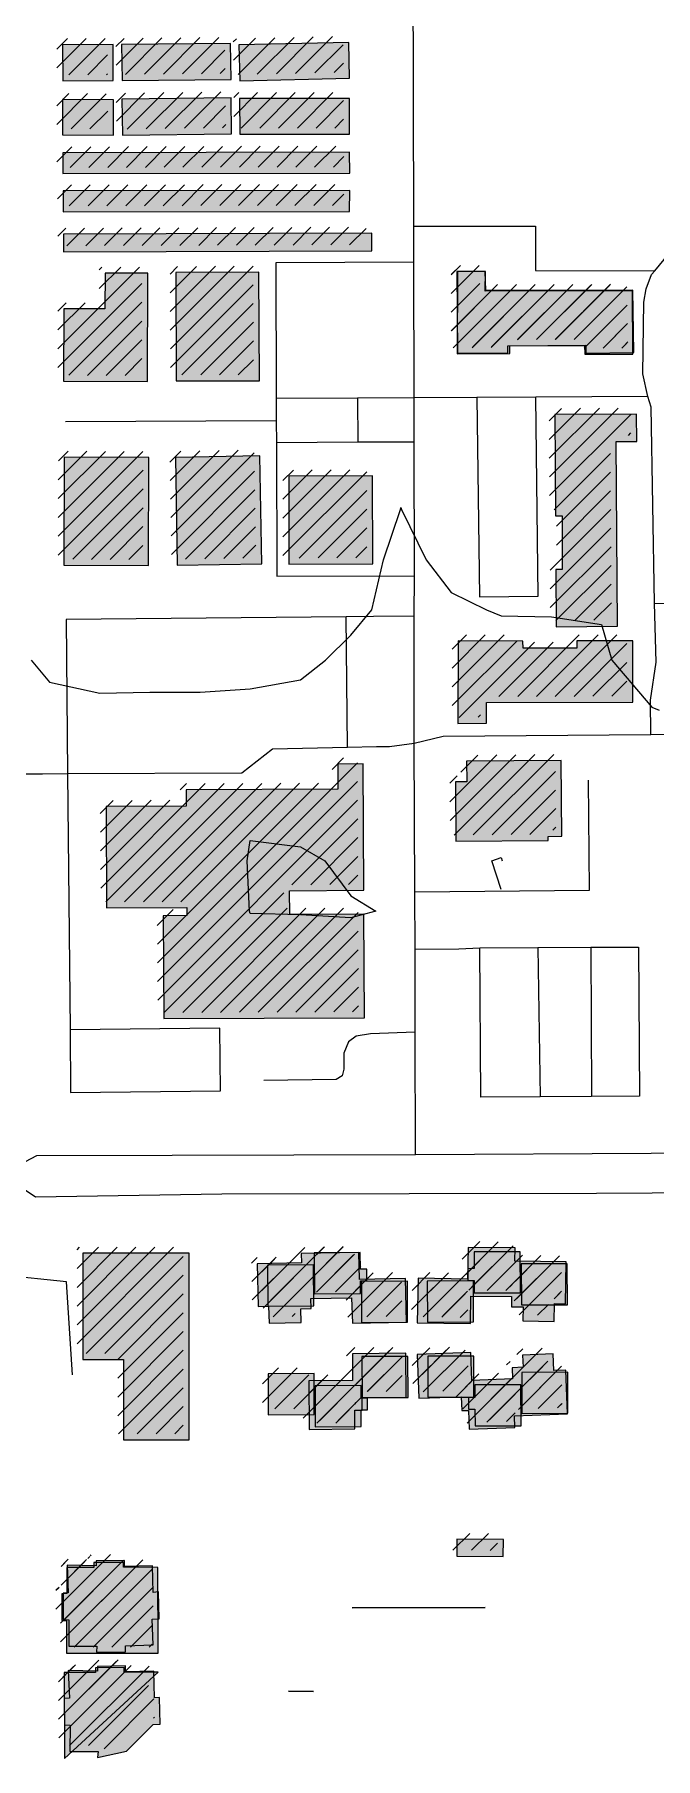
# Model space of a CAD drawing. Extents: x 6438959 to 7279357, y 1424492 to 2039161.
# Drawn here: x 6786737 to 6787479, y 1739770 to 1741830 of the extents above; entities that cross this region are included whole.
import ezdxf

# ---------------------------------------------------------------- set-up
doc = ezdxf.new("R2010")
doc.units = 21
for name, color, linetype in [('BUILDINGS', 9, 'Continuous'), ('CL_LOCAL', 4, 'Continuous'), ('CL_MAJOR', 2, 'Continuous'), ('CONTOUR_MAJOR', 92, 'Continuous')]:
    doc.layers.add(name, color=color, linetype=linetype)

msp = doc.modelspace()

# ---------------------------------------------------------------- hatches: boundary and pattern name
at = {"layer": 'BUILDINGS_HATCH'}
for points in [[(6786831, 1741818.4), (6786770.4, 1741818.3), (6786770.7, 1741775), (6786831.1, 1741775.5)], [(6786841.6, 1741775.5), (6786972, 1741776.6), (6786971.3, 1741819.9), (6786841, 1741818.5)], [(6787112.5, 1741821.1), (6786981.3, 1741818.2), (6786982.2, 1741775.2), (6787113.4, 1741778.1)], [(6786831.3, 1741752.5), (6786770.3, 1741752.7), (6786770.4, 1741710.5), (6786831.3, 1741710.3)], [(6786972.5, 1741711.8), (6786971.9, 1741754.8), (6786841.2, 1741753), (6786841.9, 1741710)], [(6787113.3, 1741754.1), (6786982.1, 1741753.8), (6786982.2, 1741711.5), (6787113.4, 1741711.5)], [(6787113.6, 1741690), (6786770.6, 1741689), (6786770.8, 1741664.3), (6787113.8, 1741664.9)], [(6787113.7, 1741644.1), (6786771.2, 1741643.5), (6786771.2, 1741618.4), (6787113.6, 1741619)], [(6787140.1, 1741593), (6786771.7, 1741591.8), (6786771.5, 1741570.7), (6787140, 1741571.9)], [(6786872.2, 1741545.3), (6786821.3, 1741545.2), (6786821, 1741502.6), (6786771.8, 1741502.6), (6786771.6, 1741415.9), (6786872.1, 1741415.7)], [(6787005.2, 1741546.4), (6786905.9, 1741545.9), (6786906.4, 1741416.3), (6787005.7, 1741416.4)], [(6787451.8, 1741523.9), (6787275.8, 1741523.5), (6787275.9, 1741547.2), (6787241.9, 1741547.2), (6787242.4, 1741449.7), (6787302.7, 1741449.8), (6787302.7, 1741458.5), (6787394.6, 1741458.6), (6787394.7, 1741448.4), (6787452.1, 1741448.5)], [(6787242, 1741448.7), (6787305.1, 1741449.3), (6787305, 1741458.3), (6787396.1, 1741459.1), (6787396.1, 1741449.7), (6787453.5, 1741450.3), (6787452.1, 1741524.7), (6787276.5, 1741524.4), (6787275.7, 1741547.1), (6787242.5, 1741547.2)], [(6787433.7, 1741123.2), (6787432.2, 1741343.8), (6787456.8, 1741344), (6787456.5, 1741376.8), (6787359, 1741376.3), (6787359.7, 1741255.1), (6787367.6, 1741255.2), (6787367.8, 1741191.1), (6787360.2, 1741191), (6787360.5, 1741122.6)], [(6786772, 1741196), (6786873.3, 1741195.8), (6786873.7, 1741324.7), (6786772.4, 1741325.3)], [(6787006.4, 1741326.8), (6786905.4, 1741324.9), (6786907.6, 1741196), (6787008.7, 1741197.6)], [(6787040.9, 1741197.5), (6787141.4, 1741197.6), (6787141.1, 1741302.8), (6787040.9, 1741302.7)], [(6787243.1, 1741006.9), (6787277.1, 1741007.2), (6787277.2, 1741031.9), (6787452, 1741032.3), (6787452, 1741105.8), (6787385.2, 1741105.7), (6787385.3, 1741096.9), (6787320.9, 1741097.1), (6787320.8, 1741105.5), (6787243.2, 1741105.6)], [(6787240.7, 1740866.3), (6787350.9, 1740867.2), (6787350.8, 1740872), (6787367.2, 1740872.1), (6787366.5, 1740962.8), (6787253.4, 1740961.8), (6787253.6, 1740937.1), (6787240.2, 1740937)], [(6787131.2, 1740655), (6787130.7, 1740779.1), (6787042, 1740778.8), (6787041.7, 1740806.8), (6787130.5, 1740807.5), (6787129.8, 1740958.6), (6787099.4, 1740958.4), (6787099.6, 1740928.5), (6786918, 1740927.8), (6786918.2, 1740908.1), (6786822.4, 1740907.7), (6786823.1, 1740786.4), (6786918.9, 1740786.9), (6786919, 1740777.4), (6786890.5, 1740777.2), (6786891.3, 1740654.1)], [(6786843.3, 1740246.6), (6786843.3, 1740150.5), (6786921.8, 1740150.7), (6786921.7, 1740373.6), (6786794.8, 1740373.6), (6786794.7, 1740246.6)], [(6787180.3, 1740343.7), (6787125.5, 1740342.5), (6787124.7, 1740374.5), (6787055.6, 1740373.2), (6787055.9, 1740362.3), (6787003.2, 1740361.2), (6787004.2, 1740310.2), (6787016.8, 1740310.3), (6787017.3, 1740290.3), (6787055.7, 1740290.9), (6787055.2, 1740307.3), (6787067.8, 1740307.8), (6787067.4, 1740319.8), (6787116, 1740320.6), (6787116.9, 1740290), (6787181.6, 1740291.3)], [(6787071.7, 1740325.2), (6787126.7, 1740325.5), (6787126.6, 1740340.6), (6787134.1, 1740340.6), (6787134, 1740354.6), (6787126.5, 1740354.6), (6787126.4, 1740374.5), (6787071.4, 1740374.2)], [(6787194.5, 1740290.6), (6787258.1, 1740289.7), (6787258.7, 1740322.5), (6787307.3, 1740321.8), (6787307.1, 1740309.8), (6787320.9, 1740309.5), (6787320.7, 1740293.1), (6787358, 1740292.3), (6787358.4, 1740313.5), (6787371.5, 1740313.2), (6787372.6, 1740363.5), (6787311.1, 1740364.4), (6787311.5, 1740380.1), (6787255.3, 1740380.7), (6787254.7, 1740342.8), (6787195.5, 1740343.8)], [(6787255.1, 1740341.2), (6787262.6, 1740341.3), (6787262.7, 1740326.2), (6787317.7, 1740326.5), (6787317.5, 1740375.5), (6787262.4, 1740375.2), (6787262.6, 1740355.3), (6787255.1, 1740355.2)], [(6787015.7, 1740310.4), (6787070.7, 1740310.7), (6787070.4, 1740359.7), (6787015.4, 1740359.4)], [(6787318.9, 1740312), (6787373.9, 1740312.2), (6787373.6, 1740361.2), (6787318.6, 1740360.9)], [(6787127.9, 1740291), (6787182.9, 1740291.4), (6787182.7, 1740340.3), (6787127.7, 1740340)], [(6787206.8, 1740291.5), (6787261.8, 1740291.8), (6787261.6, 1740340.8), (6787206.5, 1740340.5)], [(6787065.2, 1740163.2), (6787120, 1740163.7), (6787119.8, 1740186.2), (6787128.6, 1740186.3), (6787128.5, 1740201.2), (6787181.2, 1740201.7), (6787180.7, 1740254.1), (6787116.9, 1740253.6), (6787117.2, 1740221.5), (6787064.7, 1740221.1)], [(6787128.5, 1740201.1), (6787183.4, 1740201.4), (6787183.2, 1740250.4), (6787128.2, 1740250.1)], [(6787374.1, 1740181.8), (6787372.2, 1740233.8), (6787357.9, 1740233.4), (6787357.1, 1740253.4), (6787320.2, 1740252), (6787320.9, 1740237.4), (6787308, 1740236.9), (6787308.4, 1740223.5), (6787259.8, 1740221.6), (6787258.4, 1740255.1), (6787194.5, 1740252.8), (6787196.4, 1740200.3), (6787247.1, 1740202.2), (6787247.8, 1740185.8), (6787255.7, 1740185.9), (6787256.5, 1740163.3), (6787311.2, 1740165.6), (6787310.8, 1740179.4)], [(6787207.3, 1740201.5), (6787262.3, 1740201.8), (6787262, 1740250.8), (6787207, 1740250.5)], [(6787016.4, 1740180.5), (6787071.4, 1740180.8), (6787071.1, 1740229.8), (6787016.1, 1740229.5)], [(6787319.5, 1740182.1), (6787374.5, 1740182.4), (6787374.3, 1740231.4), (6787319.3, 1740231.1)], [(6787072.6, 1740166.3), (6787127.6, 1740166.6), (6787127.5, 1740186.6), (6787135, 1740186.6), (6787134.9, 1740200.6), (6787127.4, 1740200.5), (6787127.3, 1740215.6), (6787072.3, 1740215.3)], [(6787255.9, 1740187.3), (6787263.4, 1740187.3), (6787263.5, 1740167.4), (6787318.5, 1740167.6), (6787318.3, 1740216.6), (6787263.3, 1740216.4), (6787263.4, 1740201.3), (6787255.9, 1740201.2)], [(6787241.6, 1740011.7), (6787297.3, 1740011.1), (6787297.4, 1740031.5), (6787241.8, 1740031.8)], [(6786775, 1739895.7), (6786884.6, 1739895.6), (6786884.3, 1739998.2), (6786843.3, 1739998.3), (6786843.3, 1740004.1), (6786807.6, 1740004.2), (6786807.6, 1739998), (6786775.7, 1739998.1), (6786775.6, 1739966.8), (6786769.5, 1739966.7), (6786769.5, 1739934.7), (6786775, 1739934.7)], [(6786771.3, 1739935.8), (6786778.1, 1739935.4), (6786777.8, 1739903.9), (6786811.5, 1739904.2), (6786811, 1739897), (6786845.8, 1739897.2), (6786845.7, 1739904.4), (6786878.9, 1739905.7), (6786877.6, 1739936.2), (6786885.9, 1739936.8), (6786885.1, 1739968.8), (6786878.9, 1739968.2), (6786878.1, 1740000.2), (6786844.4, 1739999.4), (6786844.4, 1740006.6), (6786810.7, 1740005.9), (6786810.7, 1740000.2), (6786776, 1740000.9), (6786777.3, 1739967.9), (6786771.1, 1739967.3)], [(6786772.9, 1739769.7), (6786884.8, 1739873), (6786844.1, 1739873), (6786844, 1739878.5), (6786809.8, 1739878.2), (6786809.8, 1739872.7), (6786772.3, 1739872.4)], [(6786772.6, 1739809.9), (6786779.4, 1739809.5), (6786779.1, 1739778), (6786812.8, 1739778.2), (6786812.3, 1739771), (6786847, 1739778.5), (6786878.9, 1739810.3), (6786887.2, 1739810.8), (6786886.4, 1739842.8), (6786880.2, 1739842.3), (6786879.4, 1739874.3), (6786845.7, 1739873.5), (6786845.7, 1739880.7), (6786812, 1739879.9), (6786812, 1739874.2), (6786777.3, 1739875), (6786778.6, 1739842), (6786772.4, 1739841.4)]]:
    msp.add_hatch(color=251, dxfattribs=at).paths.add_polyline_path(points)
at = {"layer": 'BUILDINGS_SHADOW'}
h = msp.add_hatch(dxfattribs=at)
h.set_pattern_fill('ANSI31', scale=5)
h.paths.add_polyline_path([(6786834.7, 1741782.7), (6786965, 1741783.8), (6786964.4, 1741827.1), (6786834, 1741825.7)])
h = msp.add_hatch(dxfattribs=at)
h.set_pattern_fill('ANSI31', scale=5)
h.paths.add_polyline_path([(6787105.6, 1741828.3), (6786974.3, 1741825.4), (6786975.3, 1741782.4), (6787106.5, 1741785.3)])
h = msp.add_hatch(dxfattribs=at)
h.set_pattern_fill('ANSI31', scale=5)
h.paths.add_polyline_path([(6786824.1, 1741825.6), (6786763.4, 1741825.5), (6786763.8, 1741782.2), (6786824.1, 1741782.6)])
h = msp.add_hatch(dxfattribs=at)
h.set_pattern_fill('ANSI31', scale=5)
h.paths.add_polyline_path([(6786824.3, 1741759.7), (6786763.4, 1741759.9), (6786763.5, 1741717.7), (6786824.4, 1741717.5)])
h = msp.add_hatch(dxfattribs=at)
h.set_pattern_fill('ANSI31', scale=5)
h.paths.add_polyline_path([(6786965.6, 1741719), (6786964.9, 1741762), (6786834.3, 1741760.2), (6786834.9, 1741717.2)])
h = msp.add_hatch(dxfattribs=at)
h.set_pattern_fill('ANSI31', scale=5)
h.paths.add_polyline_path([(6787106.4, 1741761.3), (6786975.2, 1741761), (6786975.2, 1741718.7), (6787106.5, 1741718.7)])
h = msp.add_hatch(dxfattribs=at)
h.set_pattern_fill('ANSI31', scale=5)
h.paths.add_polyline_path([(6787106.6, 1741697.2), (6786763.6, 1741696.2), (6786763.8, 1741671.5), (6787106.8, 1741672.1)])
h = msp.add_hatch(dxfattribs=at)
h.set_pattern_fill('ANSI31', scale=5)
h.paths.add_polyline_path([(6787106.7, 1741651.3), (6786764.3, 1741650.7), (6786764.2, 1741625.6), (6787106.6, 1741626.2)])
h = msp.add_hatch(dxfattribs=at)
h.set_pattern_fill('ANSI31', scale=5)
h.paths.add_polyline_path([(6787133.2, 1741600.2), (6786764.7, 1741599), (6786764.6, 1741577.9), (6787133.1, 1741579.1)])
h = msp.add_hatch(dxfattribs=at)
h.set_pattern_fill('ANSI31', scale=5)
h.paths.add_polyline_path([(6786865.3, 1741552.5), (6786814.3, 1741552.4), (6786814.1, 1741509.8), (6786764.9, 1741509.8), (6786764.7, 1741423.1), (6786865.2, 1741422.9)])
h = msp.add_hatch(dxfattribs=at)
h.set_pattern_fill('ANSI31', scale=5)
h.paths.add_polyline_path([(6786998.3, 1741553.6), (6786899, 1741553.1), (6786899.4, 1741423.5), (6786998.7, 1741423.6)])
h = msp.add_hatch(dxfattribs=at)
h.set_pattern_fill('ANSI31', scale=5)
h.paths.add_polyline_path([(6787444.9, 1741531), (6787268.8, 1741530.7), (6787268.9, 1741554.4), (6787234.9, 1741554.4), (6787235.4, 1741456.9), (6787295.8, 1741457), (6787295.7, 1741465.7), (6787387.7, 1741465.8), (6787387.8, 1741455.6), (6787445.2, 1741455.7)])
h = msp.add_hatch(dxfattribs=at)
h.set_pattern_fill('ANSI31', scale=5)
h.paths.add_polyline_path([(6787235.1, 1741455.9), (6787298.2, 1741456.5), (6787298.1, 1741465.5), (6787389.1, 1741466.3), (6787389.2, 1741456.9), (6787446.5, 1741457.5), (6787445.1, 1741531.9), (6787269.5, 1741531.6), (6787268.7, 1741554.3), (6787235.6, 1741554.4)])
h = msp.add_hatch(dxfattribs=at)
h.set_pattern_fill('ANSI31', scale=5)
h.paths.add_polyline_path([(6787426.8, 1741130.4), (6787425.2, 1741351), (6787449.9, 1741351.2), (6787449.6, 1741384), (6787352, 1741383.5), (6787352.7, 1741262.3), (6787360.7, 1741262.4), (6787360.9, 1741198.3), (6787353.3, 1741198.2), (6787353.5, 1741129.8)])
h = msp.add_hatch(dxfattribs=at)
h.set_pattern_fill('ANSI31', scale=5)
h.paths.add_polyline_path([(6786765, 1741203.2), (6786866.4, 1741202.9), (6786866.8, 1741331.9), (6786765.4, 1741332.5)])
h = msp.add_hatch(dxfattribs=at)
h.set_pattern_fill('ANSI31', scale=5)
h.paths.add_polyline_path([(6786999.5, 1741334), (6786898.4, 1741332.1), (6786900.7, 1741203.2), (6787001.7, 1741204.8)])
h = msp.add_hatch(dxfattribs=at)
h.set_pattern_fill('ANSI31', scale=5)
h.paths.add_polyline_path([(6787033.9, 1741204.7), (6787134.4, 1741204.8), (6787134.1, 1741310), (6787033.9, 1741309.9)])
h = msp.add_hatch(dxfattribs=at)
h.set_pattern_fill('ANSI31', scale=5)
h.paths.add_polyline_path([(6787236.2, 1741014.1), (6787270.1, 1741014.4), (6787270.2, 1741039.1), (6787445.1, 1741039.5), (6787445.1, 1741113), (6787378.3, 1741112.8), (6787378.4, 1741104.1), (6787313.9, 1741104.3), (6787313.8, 1741112.7), (6787236.2, 1741112.8)])
h = msp.add_hatch(dxfattribs=at)
h.set_pattern_fill('ANSI31', scale=5)
h.paths.add_polyline_path([(6787124.2, 1740662.2), (6787123.8, 1740786.3), (6787035, 1740786), (6787034.8, 1740814), (6787123.6, 1740814.7), (6787122.9, 1740965.8), (6787092.4, 1740965.6), (6787092.7, 1740935.7), (6786911.1, 1740935), (6786911.2, 1740915.3), (6786815.4, 1740914.9), (6786816.2, 1740793.6), (6786911.9, 1740794), (6786912, 1740784.6), (6786883.6, 1740784.3), (6786884.3, 1740661.3)])
h = msp.add_hatch(dxfattribs=at)
h.set_pattern_fill('ANSI31', scale=5)
h.paths.add_polyline_path([(6787233.8, 1740873.5), (6787343.9, 1740874.4), (6787343.9, 1740879.2), (6787360.3, 1740879.3), (6787359.5, 1740970), (6787246.5, 1740969), (6787246.7, 1740944.3), (6787233.2, 1740944.2)])
h = msp.add_hatch(dxfattribs=at)
h.set_pattern_fill('ANSI31', scale=5)
h.paths.add_polyline_path([(6787187.6, 1740297.8), (6787251.1, 1740296.9), (6787251.7, 1740329.7), (6787300.4, 1740329), (6787300.2, 1740317), (6787314, 1740316.7), (6787313.8, 1740300.3), (6787351, 1740299.5), (6787351.4, 1740320.7), (6787364.6, 1740320.4), (6787365.7, 1740370.7), (6787304.1, 1740371.6), (6787304.6, 1740387.3), (6787248.3, 1740387.9), (6787247.8, 1740350), (6787188.6, 1740351)])
h = msp.add_hatch(dxfattribs=at)
h.set_pattern_fill('ANSI31', scale=5)
h.paths.add_polyline_path([(6786836.4, 1740253.8), (6786836.3, 1740157.7), (6786914.8, 1740157.9), (6786914.7, 1740380.8), (6786787.9, 1740380.8), (6786787.8, 1740253.8)])
h = msp.add_hatch(dxfattribs=at)
h.set_pattern_fill('ANSI31', scale=5)
h.paths.add_polyline_path([(6787173.4, 1740350.9), (6787118.6, 1740349.7), (6787117.7, 1740381.7), (6787048.6, 1740380.4), (6787049, 1740369.5), (6786996.3, 1740368.3), (6786997.3, 1740317.4), (6787009.9, 1740317.5), (6787010.3, 1740297.5), (6787048.7, 1740298.1), (6787048.3, 1740314.5), (6787060.9, 1740315), (6787060.5, 1740327), (6787109.1, 1740327.8), (6787109.9, 1740297.2), (6787174.7, 1740298.4)])
h = msp.add_hatch(dxfattribs=at)
h.set_pattern_fill('ANSI31', scale=5)
h.paths.add_polyline_path([(6787008.7, 1740317.5), (6787063.7, 1740317.9), (6787063.4, 1740366.9), (6787008.4, 1740366.6)])
h = msp.add_hatch(dxfattribs=at)
h.set_pattern_fill('ANSI31', scale=5)
h.paths.add_polyline_path([(6787064.7, 1740332.4), (6787119.7, 1740332.7), (6787119.6, 1740347.8), (6787127.1, 1740347.8), (6787127, 1740361.8), (6787119.5, 1740361.8), (6787119.4, 1740381.7), (6787064.4, 1740381.4)])
h = msp.add_hatch(dxfattribs=at)
h.set_pattern_fill('ANSI31', scale=5)
h.paths.add_polyline_path([(6787248.2, 1740348.4), (6787255.7, 1740348.5), (6787255.8, 1740333.4), (6787310.8, 1740333.7), (6787310.5, 1740382.7), (6787255.5, 1740382.4), (6787255.6, 1740362.5), (6787248.1, 1740362.4)])
h = msp.add_hatch(dxfattribs=at)
h.set_pattern_fill('ANSI31', scale=5)
h.paths.add_polyline_path([(6787311.9, 1740319.2), (6787366.9, 1740319.4), (6787366.7, 1740368.4), (6787311.7, 1740368.1)])
h = msp.add_hatch(dxfattribs=at)
h.set_pattern_fill('ANSI31', scale=5)
h.paths.add_polyline_path([(6787121, 1740298.2), (6787176, 1740298.6), (6787175.7, 1740347.5), (6787120.7, 1740347.2)])
h = msp.add_hatch(dxfattribs=at)
h.set_pattern_fill('ANSI31', scale=5)
h.paths.add_polyline_path([(6787199.8, 1740298.7), (6787254.8, 1740299), (6787254.6, 1740348), (6787199.6, 1740347.7)])
h = msp.add_hatch(dxfattribs=at)
h.set_pattern_fill('ANSI31', scale=5)
h.paths.add_polyline_path([(6787058.3, 1740170.4), (6787113, 1740170.9), (6787112.8, 1740193.4), (6787121.6, 1740193.5), (6787121.5, 1740208.4), (6787174.2, 1740208.9), (6787173.8, 1740261.3), (6787109.9, 1740260.8), (6787110.2, 1740228.7), (6787057.8, 1740228.3)])
h = msp.add_hatch(dxfattribs=at)
h.set_pattern_fill('ANSI31', scale=5)
h.paths.add_polyline_path([(6787367.2, 1740189), (6787365.3, 1740241), (6787350.9, 1740240.5), (6787350.2, 1740260.6), (6787313.3, 1740259.2), (6787314, 1740244.6), (6787301.1, 1740244.1), (6787301.5, 1740230.7), (6787252.9, 1740228.8), (6787251.4, 1740262.3), (6787187.6, 1740260), (6787189.5, 1740207.5), (6787240.1, 1740209.4), (6787240.9, 1740193), (6787248.8, 1740193.1), (6787249.5, 1740170.5), (6787304.3, 1740172.8), (6787303.9, 1740186.6)])
h = msp.add_hatch(dxfattribs=at)
h.set_pattern_fill('ANSI31', scale=5)
h.paths.add_polyline_path([(6787121.5, 1740208.3), (6787176.5, 1740208.6), (6787176.2, 1740257.6), (6787121.2, 1740257.3)])
h = msp.add_hatch(dxfattribs=at)
h.set_pattern_fill('ANSI31', scale=5)
h.paths.add_polyline_path([(6787200.3, 1740208.7), (6787255.3, 1740209), (6787255.1, 1740258), (6787200.1, 1740257.7)])
h = msp.add_hatch(dxfattribs=at)
h.set_pattern_fill('ANSI31', scale=5)
h.paths.add_polyline_path([(6787009.4, 1740187.7), (6787064.4, 1740188), (6787064.2, 1740237), (6787009.2, 1740236.7)])
h = msp.add_hatch(dxfattribs=at)
h.set_pattern_fill('ANSI31', scale=5)
h.paths.add_polyline_path([(6787065.6, 1740173.5), (6787120.6, 1740173.8), (6787120.5, 1740193.8), (6787128, 1740193.8), (6787127.9, 1740207.8), (6787120.4, 1740207.7), (6787120.3, 1740222.8), (6787065.3, 1740222.5)])
h = msp.add_hatch(dxfattribs=at)
h.set_pattern_fill('ANSI31', scale=5)
h.paths.add_polyline_path([(6787249, 1740194.4), (6787256.5, 1740194.5), (6787256.6, 1740174.6), (6787311.6, 1740174.8), (6787311.3, 1740223.8), (6787256.3, 1740223.6), (6787256.4, 1740208.5), (6787248.9, 1740208.4)])
h = msp.add_hatch(dxfattribs=at)
h.set_pattern_fill('ANSI31', scale=5)
h.paths.add_polyline_path([(6787312.6, 1740189.3), (6787367.6, 1740189.6), (6787367.4, 1740238.6), (6787312.3, 1740238.3)])
h = msp.add_hatch(dxfattribs=at)
h.set_pattern_fill('ANSI31', scale=5)
h.paths.add_polyline_path([(6787234.7, 1740018.9), (6787290.3, 1740018.3), (6787290.5, 1740038.7), (6787234.8, 1740039)])
h = msp.add_hatch(dxfattribs=at)
h.set_pattern_fill('ANSI31', scale=5)
h.paths.add_polyline_path([(6786764.4, 1739943), (6786771.1, 1739942.6), (6786770.9, 1739911.1), (6786804.6, 1739911.4), (6786804.1, 1739904.2), (6786838.8, 1739904.4), (6786838.8, 1739911.6), (6786872, 1739912.9), (6786870.6, 1739943.4), (6786878.9, 1739944), (6786878.2, 1739976), (6786871.9, 1739975.4), (6786871.2, 1740007.4), (6786837.5, 1740006.6), (6786837.4, 1740013.8), (6786803.7, 1740013.1), (6786803.8, 1740007.4), (6786769.1, 1740008.1), (6786770.4, 1739975.1), (6786764.1, 1739974.5)])
h = msp.add_hatch(dxfattribs=at)
h.set_pattern_fill('ANSI31', scale=5)
h.paths.add_polyline_path([(6786768.1, 1739902.9), (6786877.7, 1739902.8), (6786877.4, 1740005.4), (6786836.4, 1740005.5), (6786836.3, 1740011.3), (6786800.6, 1740011.4), (6786800.7, 1740005.2), (6786768.7, 1740005.3), (6786768.7, 1739974), (6786762.5, 1739973.9), (6786762.5, 1739941.9), (6786768.1, 1739941.9)])
h = msp.add_hatch(dxfattribs=at)
h.set_pattern_fill('ANSI31', scale=5)
h.paths.add_polyline_path([(6786765.7, 1739817.1), (6786772.4, 1739816.6), (6786772.2, 1739785.1), (6786805.9, 1739785.4), (6786805.4, 1739778.2), (6786840.1, 1739785.7), (6786871.9, 1739817.5), (6786880.2, 1739818), (6786879.5, 1739850), (6786873.2, 1739849.5), (6786872.5, 1739881.5), (6786838.8, 1739880.7), (6786838.7, 1739887.9), (6786805, 1739887.1), (6786805.1, 1739881.4), (6786770.3, 1739882.2), (6786771.6, 1739849.2), (6786765.4, 1739848.6)])
h = msp.add_hatch(dxfattribs=at)
h.set_pattern_fill('ANSI31', scale=5)
h.paths.add_polyline_path([(6786765.9, 1739776.9), (6786877.8, 1739880.2), (6786837.1, 1739880.2), (6786837.1, 1739885.7), (6786802.8, 1739885.4), (6786802.9, 1739879.9), (6786765.4, 1739879.6)])

# ---------------------------------------------------------------- linework, layer by layer
at = {"layer": 'BUILDINGS'}
for points in [[(6786831, 1741818.4), (6786770.4, 1741818.3), (6786770.7, 1741775), (6786831.1, 1741775.5), (6786831, 1741818.4)], [(6786841.6, 1741775.5), (6786972, 1741776.6), (6786971.3, 1741819.9), (6786841, 1741818.5), (6786841.6, 1741775.5)], [(6787112.5, 1741821.1), (6786981.3, 1741818.2), (6786982.2, 1741775.2), (6787113.4, 1741778.1), (6787112.5, 1741821.1)], [(6786831.3, 1741752.5), (6786770.3, 1741752.7), (6786770.4, 1741710.5), (6786831.3, 1741710.3), (6786831.3, 1741752.5)], [(6786972.5, 1741711.8), (6786971.9, 1741754.8), (6786841.2, 1741753), (6786841.9, 1741710), (6786972.5, 1741711.8)], [(6787113.3, 1741754.1), (6786982.1, 1741753.8), (6786982.2, 1741711.5), (6787113.4, 1741711.5), (6787113.3, 1741754.1)], [(6787113.6, 1741690), (6786770.6, 1741689), (6786770.8, 1741664.3), (6787113.8, 1741664.9), (6787113.6, 1741690)], [(6787113.7, 1741644.1), (6786771.2, 1741643.5), (6786771.2, 1741618.4), (6787113.6, 1741619), (6787113.7, 1741644.1)], [(6787140.1, 1741593), (6786771.7, 1741591.8), (6786771.5, 1741570.7), (6787140, 1741571.9), (6787140.1, 1741593)], [(6786872.2, 1741545.3), (6786821.3, 1741545.2), (6786821, 1741502.6), (6786771.8, 1741502.6), (6786771.6, 1741415.9), (6786872.1, 1741415.7), (6786872.2, 1741545.3)], [(6787005.2, 1741546.4), (6786905.9, 1741545.9), (6786906.4, 1741416.3), (6787005.7, 1741416.4), (6787005.2, 1741546.4)], [(6787451.8, 1741523.9), (6787275.8, 1741523.5), (6787275.9, 1741547.2), (6787241.9, 1741547.2), (6787242.4, 1741449.7), (6787302.7, 1741449.8), (6787302.7, 1741458.5), (6787394.6, 1741458.6), (6787394.7, 1741448.4), (6787452.1, 1741448.5), (6787451.8, 1741523.9)], [(6787242, 1741448.7), (6787305.1, 1741449.3), (6787305, 1741458.3), (6787396.1, 1741459.1), (6787396.1, 1741449.7), (6787453.5, 1741450.3), (6787452.1, 1741524.7), (6787276.5, 1741524.4), (6787275.7, 1741547.1), (6787242.5, 1741547.2), (6787242, 1741448.7)], [(6787433.7, 1741123.2), (6787432.2, 1741343.8), (6787456.8, 1741344), (6787456.5, 1741376.8), (6787359, 1741376.3), (6787359.7, 1741255.1), (6787367.6, 1741255.2), (6787367.8, 1741191.1), (6787360.2, 1741191), (6787360.5, 1741122.6), (6787433.7, 1741123.2)], [(6786772, 1741196), (6786873.3, 1741195.8), (6786873.7, 1741324.7), (6786772.4, 1741325.3), (6786772, 1741196)], [(6787006.4, 1741326.8), (6786905.4, 1741324.9), (6786907.6, 1741196), (6787008.7, 1741197.6), (6787006.4, 1741326.8)], [(6787040.9, 1741197.5), (6787141.4, 1741197.6), (6787141.1, 1741302.8), (6787040.9, 1741302.7), (6787040.9, 1741197.5)], [(6787243.1, 1741006.9), (6787277.1, 1741007.2), (6787277.2, 1741031.9), (6787452, 1741032.3), (6787452, 1741105.8), (6787385.2, 1741105.7), (6787385.3, 1741096.9), (6787320.9, 1741097.1), (6787320.8, 1741105.5), (6787243.2, 1741105.6), (6787243.1, 1741006.9)], [(6787240.7, 1740866.3), (6787350.9, 1740867.2), (6787350.8, 1740872), (6787367.2, 1740872.1), (6787366.5, 1740962.8), (6787253.4, 1740961.8), (6787253.6, 1740937.1), (6787240.2, 1740937), (6787240.7, 1740866.3)], [(6787131.2, 1740655), (6787130.7, 1740779.1), (6787042, 1740778.8), (6787041.7, 1740806.8), (6787130.5, 1740807.5), (6787129.8, 1740958.6), (6787099.4, 1740958.4), (6787099.6, 1740928.5), (6786918, 1740927.8), (6786918.2, 1740908.1), (6786822.4, 1740907.7), (6786823.1, 1740786.4), (6786918.9, 1740786.9), (6786919, 1740777.4), (6786890.5, 1740777.2), (6786891.3, 1740654.1), (6787131.2, 1740655)], [(6786843.3, 1740246.6), (6786843.3, 1740150.5), (6786921.8, 1740150.7), (6786921.7, 1740373.6), (6786794.8, 1740373.6), (6786794.7, 1740246.6), (6786843.3, 1740246.6)], [(6787180.3, 1740343.7), (6787125.5, 1740342.5), (6787124.7, 1740374.5), (6787055.6, 1740373.2), (6787055.9, 1740362.3), (6787003.2, 1740361.2), (6787004.2, 1740310.2), (6787016.8, 1740310.3), (6787017.3, 1740290.3), (6787055.7, 1740290.9), (6787055.2, 1740307.3), (6787067.8, 1740307.8), (6787067.4, 1740319.8), (6787116, 1740320.6), (6787116.9, 1740290), (6787181.6, 1740291.3), (6787180.3, 1740343.7)], [(6787071.7, 1740325.2), (6787126.7, 1740325.5), (6787126.6, 1740340.6), (6787134.1, 1740340.6), (6787134, 1740354.6), (6787126.5, 1740354.6), (6787126.4, 1740374.5), (6787071.4, 1740374.2), (6787071.7, 1740325.2)], [(6787194.5, 1740290.6), (6787258.1, 1740289.7), (6787258.7, 1740322.5), (6787307.3, 1740321.8), (6787307.1, 1740309.8), (6787320.9, 1740309.5), (6787320.7, 1740293.1), (6787358, 1740292.3), (6787358.4, 1740313.5), (6787371.5, 1740313.2), (6787372.6, 1740363.5), (6787311.1, 1740364.4), (6787311.5, 1740380.1), (6787255.3, 1740380.7), (6787254.7, 1740342.8), (6787195.5, 1740343.8), (6787194.5, 1740290.6)], [(6787255.1, 1740341.2), (6787262.6, 1740341.3), (6787262.7, 1740326.2), (6787317.7, 1740326.5), (6787317.5, 1740375.5), (6787262.4, 1740375.2), (6787262.6, 1740355.3), (6787255.1, 1740355.2), (6787255.1, 1740341.2)], [(6787015.7, 1740310.4), (6787070.7, 1740310.7), (6787070.4, 1740359.7), (6787015.4, 1740359.4), (6787015.7, 1740310.4)], [(6787318.9, 1740312), (6787373.9, 1740312.2), (6787373.6, 1740361.2), (6787318.6, 1740360.9), (6787318.9, 1740312)], [(6787127.9, 1740291), (6787182.9, 1740291.4), (6787182.7, 1740340.3), (6787127.7, 1740340), (6787127.9, 1740291)], [(6787206.8, 1740291.5), (6787261.8, 1740291.8), (6787261.6, 1740340.8), (6787206.5, 1740340.5), (6787206.8, 1740291.5)], [(6787065.2, 1740163.2), (6787120, 1740163.7), (6787119.8, 1740186.2), (6787128.6, 1740186.3), (6787128.5, 1740201.2), (6787181.2, 1740201.7), (6787180.7, 1740254.1), (6787116.9, 1740253.6), (6787117.2, 1740221.5), (6787064.7, 1740221.1), (6787065.2, 1740163.2)], [(6787128.5, 1740201.1), (6787183.4, 1740201.4), (6787183.2, 1740250.4), (6787128.2, 1740250.1), (6787128.5, 1740201.1)], [(6787374.1, 1740181.8), (6787372.2, 1740233.8), (6787357.9, 1740233.4), (6787357.1, 1740253.4), (6787320.2, 1740252), (6787320.9, 1740237.4), (6787308, 1740236.9), (6787308.4, 1740223.5), (6787259.8, 1740221.6), (6787258.4, 1740255.1), (6787194.5, 1740252.8), (6787196.4, 1740200.3), (6787247.1, 1740202.2), (6787247.8, 1740185.8), (6787255.7, 1740185.9), (6787256.5, 1740163.3), (6787311.2, 1740165.6), (6787310.8, 1740179.4), (6787374.1, 1740181.8)], [(6787207.3, 1740201.5), (6787262.3, 1740201.8), (6787262, 1740250.8), (6787207, 1740250.5), (6787207.3, 1740201.5)], [(6787016.4, 1740180.5), (6787071.4, 1740180.8), (6787071.1, 1740229.8), (6787016.1, 1740229.5), (6787016.4, 1740180.5)], [(6787319.5, 1740182.1), (6787374.5, 1740182.4), (6787374.3, 1740231.4), (6787319.3, 1740231.1), (6787319.5, 1740182.1)], [(6787072.6, 1740166.3), (6787127.6, 1740166.6), (6787127.5, 1740186.6), (6787135, 1740186.6), (6787134.9, 1740200.6), (6787127.4, 1740200.5), (6787127.3, 1740215.6), (6787072.3, 1740215.3), (6787072.6, 1740166.3)], [(6787255.9, 1740187.3), (6787263.4, 1740187.3), (6787263.5, 1740167.4), (6787318.5, 1740167.6), (6787318.3, 1740216.6), (6787263.3, 1740216.4), (6787263.4, 1740201.3), (6787255.9, 1740201.2), (6787255.9, 1740187.3)], [(6787241.6, 1740011.7), (6787297.3, 1740011.1), (6787297.4, 1740031.5), (6787241.8, 1740031.8), (6787241.6, 1740011.7)], [(6786775, 1739895.7), (6786884.6, 1739895.6), (6786884.3, 1739998.2), (6786843.3, 1739998.3), (6786843.3, 1740004.1), (6786807.6, 1740004.2), (6786807.6, 1739998), (6786775.7, 1739998.1), (6786775.6, 1739966.8), (6786769.5, 1739966.7), (6786769.5, 1739934.7), (6786775, 1739934.7), (6786775, 1739895.7)], [(6786771.3, 1739935.8), (6786778.1, 1739935.4), (6786777.8, 1739903.9), (6786811.5, 1739904.2), (6786811, 1739897), (6786845.8, 1739897.2), (6786845.7, 1739904.4), (6786878.9, 1739905.7), (6786877.6, 1739936.2), (6786885.9, 1739936.8), (6786885.1, 1739968.8), (6786878.9, 1739968.2), (6786878.1, 1740000.2), (6786844.4, 1739999.4), (6786844.4, 1740006.6), (6786810.7, 1740005.9), (6786810.7, 1740000.2), (6786776, 1740000.9), (6786777.3, 1739967.9), (6786771.1, 1739967.3), (6786771.3, 1739935.8)], [(6787275.8, 1739950.1), (6787116.5, 1739949.9)], [(6786772.9, 1739769.7), (6786884.8, 1739873), (6786844.1, 1739873), (6786844, 1739878.5), (6786809.8, 1739878.2), (6786809.8, 1739872.7), (6786772.3, 1739872.4), (6786772.9, 1739769.7)], [(6786772.6, 1739809.9), (6786779.4, 1739809.5), (6786779.1, 1739778), (6786812.8, 1739778.2), (6786812.3, 1739771), (6786847, 1739778.5), (6786878.9, 1739810.3), (6786887.2, 1739810.8), (6786886.4, 1739842.8), (6786880.2, 1739842.3), (6786879.4, 1739874.3), (6786845.7, 1739873.5), (6786845.7, 1739880.7), (6786812, 1739879.9), (6786812, 1739874.2), (6786777.3, 1739875), (6786778.6, 1739842), (6786772.4, 1739841.4), (6786772.6, 1739809.9)], [(6787040.5, 1739850.2), (6787070.4, 1739849.7), (6787040.5, 1739850.2)]]:
    msp.add_lwpolyline(points, close=True, dxfattribs=at)
at = {"layer": 'CL_LOCAL'}
for points in [[(6787192.3, 1740491.3), (6787192, 1740637.8), (6787191.8, 1740737.1), (6787191.7, 1740805.8), (6787190.8, 1740983.3), (6787190.6, 1741135.3), (6787191, 1741183.6), (6787190.7, 1741343.1), (6787190.6, 1741396.2), (6787190.2, 1741558.2), (6787190.2, 1741601.5), (6787189.5, 1741912.1), (6787198.1, 1741959.2), (6787214.9, 1741997.4), (6787281.8, 1742092.7)], [(6787473.8, 1740993.8), (6787473.4, 1741034.6), (6787480, 1741080.1), (6787478.1, 1741150.6), (6787474.2, 1741385), (6787470, 1741397.9), (6787464.2, 1741424.7), (6787465.5, 1741510.6), (6787468.2, 1741526.4), (6787474.6, 1741543.5), (6787478.4, 1741548.1), (6787489.5, 1741561.4), (6787495.9, 1741574.9), (6787498.6, 1741595.2), (6787496.1, 1741744.4), (6787499.3, 1741760.2), (6787510.9, 1741782.6), (6787527.8, 1741808.3), (6787535.9, 1741821), (6787576.2, 1741888.1)], [(6787190.2, 1741601.5), (6787336, 1741601.3), (6787335.9, 1741548.3), (6787478.4, 1741548.1)], [(6787190.2, 1741558.2), (6787025.2, 1741557.5), (6787025.8, 1741395.2), (6787025.9, 1741368.8), (6787026, 1741342.5), (6787026.7, 1741182.9), (6787191, 1741183.6)], [(6787470, 1741397.9), (6787336.1, 1741397.1), (6787265.8, 1741396.6), (6787190.6, 1741396.2), (6787123.1, 1741395.7), (6787025.8, 1741395.2)], [(6787123.1, 1741395.7), (6787123.5, 1741343.2)], [(6787265.8, 1741396.6), (6787268.9, 1741158.5), (6787339, 1741159.3), (6787336.1, 1741397.1)], [(6787025.9, 1741368.8), (6786773.9, 1741367.6)], [(6787190.7, 1741343.1), (6787123.5, 1741343.2), (6787026, 1741342.5)], [(6787478.1, 1741150.6), (6787605.6, 1741150.2), (6787677.3, 1741150), (6787754.6, 1741151.5)], [(6787190.6, 1741135.3), (6787142.2, 1741134.8), (6787109.5, 1741134.5), (6786774.7, 1741131.3), (6786776.5, 1740947), (6786779.4, 1740640.8), (6786780.1, 1740566)], [(6787111, 1740978.6), (6787109.5, 1741134.5)], [(6786696, 1740946.7), (6786746.6, 1740946.9), (6786776.5, 1740947), (6786984.8, 1740947.8), (6787021.6, 1740976.7), (6787111, 1740978.6), (6787145.7, 1740979.3), (6787161.2, 1740979.6), (6787190.8, 1740983.3)], [(6787190.8, 1740983.3), (6787225.4, 1740991.9), (6787473.8, 1740993.8), (6787754.8, 1740996)], [(6787191.7, 1740805.8), (6787400.4, 1740807.5), (6787399.3, 1740939.1)], [(6787191.8, 1740737.1), (6787244, 1740737.5), (6787269.3, 1740738.6)], [(6787269.3, 1740738.6), (6787338.7, 1740739), (6787401.8, 1740739.4), (6787459, 1740739.7), (6787460.1, 1740561.5), (6787402.7, 1740561.1), (6787341.4, 1740560.7), (6787270.4, 1740560.3), (6787269.3, 1740738.6)], [(6787338.7, 1740739), (6787341.4, 1740560.7)], [(6787401.8, 1740739.4), (6787402.7, 1740561.1)], [(6786780.1, 1740566), (6786959.3, 1740567.8), (6786958.6, 1740642.7), (6786779.4, 1740640.8)], [(6787192, 1740637.8), (6787138.4, 1740636.1), (6787121.6, 1740633.3), (6787112.1, 1740626.3), (6787106.6, 1740612.9), (6787106.7, 1740593.9), (6787104.6, 1740585.7), (6787097.7, 1740581.3), (6787011, 1740580.2)], [(6786782.2, 1740228.3), (6786775.1, 1740339.4), (6786698.4, 1740347.3)]]:
    msp.add_lwpolyline(points, dxfattribs=at)
at = {"layer": 'CL_MAJOR'}
for points in [[(6786901.6, 1740490.7), (6786739.3, 1740490.3), (6786697.7, 1740468.1)], [(6788128.4, 1740496.3), (6787755.8, 1740494.6), (6787192.3, 1740491.3), (6786901.6, 1740490.7)], [(6786697.7, 1740468.1), (6786738.1, 1740441.2), (6786960.9, 1740444.9), (6787408.9, 1740445.4), (6787674.5, 1740447), (6787883.5, 1740448.2)]]:
    msp.add_lwpolyline(points, dxfattribs=at)
at = {"layer": 'CONTOUR_MAJOR', "elevation": 325}
for points in [[(6786732.9, 1741082.7), (6786754.9, 1741056.2), (6786814.9, 1741043.1), (6786874.9, 1741044.3), (6786934.9, 1741044.4), (6786994.9, 1741048.4), (6787054.9, 1741059), (6787084.9, 1741082.7), (6787114.9, 1741112.4), (6787140.3, 1741142.7), (6787154.3, 1741202.7), (6787174.4, 1741262.7), (6787174.9, 1741265.2), (6787175.5, 1741262.7), (6787205.2, 1741202.7), (6787234.9, 1741163.6), (6787277.2, 1741142.7), (6787294.9, 1741135.5), (6787354.9, 1741134.3), (6787414.9, 1741125.4), (6787427.1, 1741082.7), (6787474.9, 1741026.5), (6787483.6, 1741022.7)], [(6787114.9, 1740774.8), (6787054.9, 1740778.2), (6786994.9, 1740779.7), (6786993.9, 1740782.7), (6786991, 1740842.7), (6786994.9, 1740867.1), (6787054.9, 1740859.4), (6787083.9, 1740842.7), (6787114.9, 1740801), (6787144.9, 1740782.7), (6787114.9, 1740774.8)], [(6787294.9, 1740808.4), (6787283.5, 1740842.7), (6787294.9, 1740846.8), (6787296, 1740842.7)]]:
    msp.add_lwpolyline(points, dxfattribs=at)

doc.saveas('drawing.dxf')
